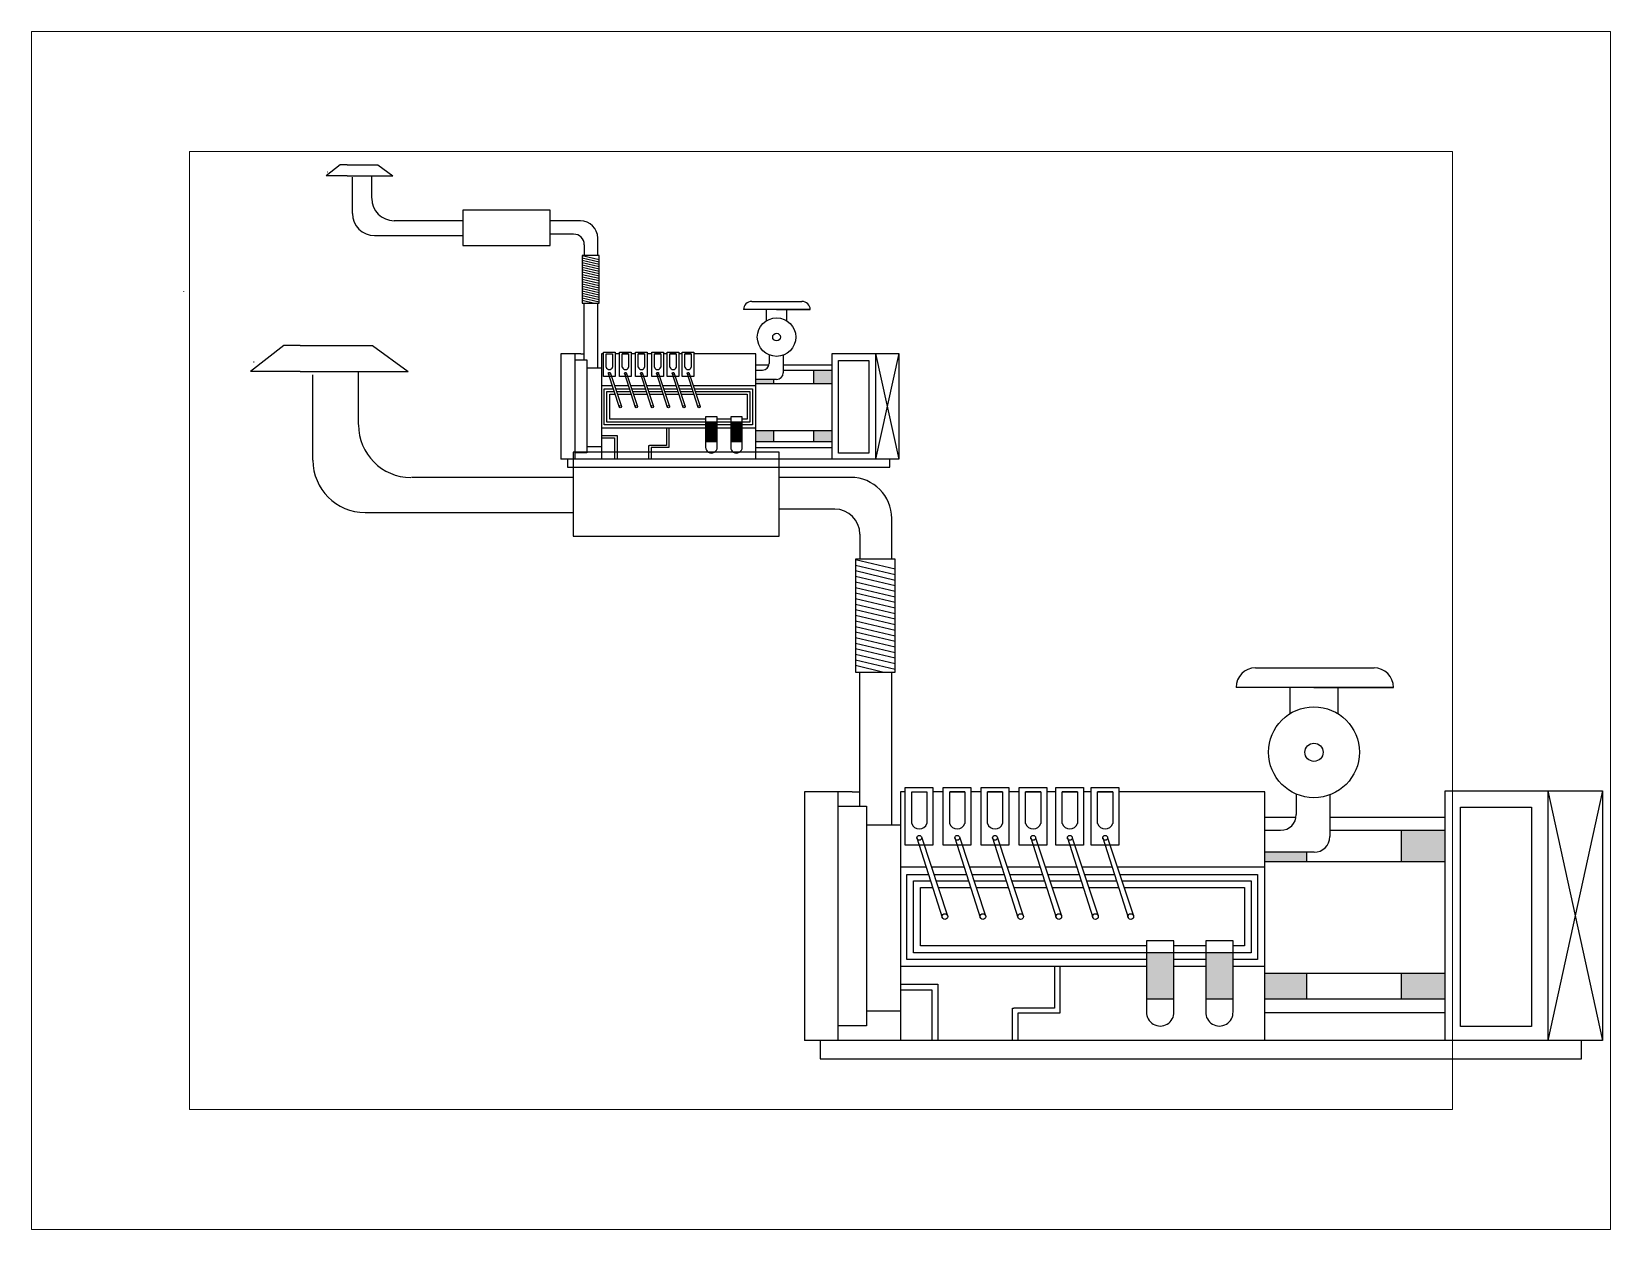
# Paper-space layout 'Layout1' of a CAD drawing. Header units: millimetres. Extents: x 0 to 257, y 0 to 195.
# The model-space entities are those that its viewports show. They can reach past a viewport. Long polylines and large blocks are cut down to what shows.
import ezdxf

# ---------------------------------------------------------------- set-up
doc = ezdxf.new("R2010")
doc.units = ezdxf.units.MM

msp = doc.modelspace()

# ---------------------------------------------------------------- hatches: boundary and pattern name
at = {"true_color": 0x000000}
h = msp.add_hatch(dxfattribs=at)
h.set_pattern_fill('HEX', color=18)
h.paths.add_polyline_path([(4478.4, 1595), (4312.8, 1595), (4312.8, 1477.5), (4478.4, 1477.5)])
h.paths.add_polyline_path([(3955.1, 1512), (3798.5, 1512), (3798.5, 1477.5), (3955.1, 1477.5)])
h.paths.add_polyline_path([(4478.4, 1056.6), (4312.8, 1056.6), (4312.8, 958.8), (4478.4, 958.8)])
h.paths.add_polyline_path([(3955.1, 1056.6), (3798.5, 1056.6), (3798.5, 958.8), (3955.1, 958.8)])
h = msp.add_hatch(color=18, dxfattribs=at)
h.dxf.hatch_style = 1
h.paths.add_polyline_path([(3455.5, 1132.5), (3352.3, 1132.5), (3352.3, 959.7), (3455.5, 959.7)])
h = msp.add_hatch(color=18, dxfattribs=at)
h.dxf.hatch_style = 1
h.paths.add_polyline_path([(3678.5, 1132.5), (3575.3, 1132.5), (3575.3, 959.7), (3678.5, 959.7)])

# ---------------------------------------------------------------- linework, layer by layer
at = {"color": 7}
for p, q in [((-823.5, 3894.9), (-823.5, 3894.9)), ((-280.2, 3628.7), (-280.2, 3627.4)), ((98.8, 3423.9), (-27.7, 3325.1)), ((159.8, 3423.9), (98.8, 3423.9)), ((159.8, 3423.9), (432.2, 3423.9)), ((432.2, 3423.9), (567.2, 3325.1)), ((-16.7, 3362.5), (-14, 3362.5)), ((159.8, 3325.1), (-27.7, 3325.1)), ((159.8, 3325.1), (379.7, 3325.1)), ((208, 2990.5), (208, 3312.6)), ((379.7, 3125.5), (379.7, 3325.1)), ((379.7, 3325.1), (567.2, 3325.1)), ((1189.6, 2925.8), (579.4, 2925.8)), ((2236.7, 2925.8), (1966.9, 2925.8)), ((2176.6, 2806.4), (1966.9, 2806.4)), ((404.6, 2793.9), (1189.6, 2793.9)), ((2390.9, 2617.3), (2390.9, 2771.6)), ((2271.2, 2711.8), (2271.2, 2617.3)), ((2254, 2616.2), (2404.1, 2581)), ((2254, 2595.3), (2404.1, 2560)), ((2254, 2574.3), (2404.1, 2539)), ((2254, 2553.3), (2404.1, 2518)), ((2254, 2532.3), (2404.1, 2497)), ((2254, 2511.3), (2404.1, 2476)), ((2254, 2490.3), (2404.1, 2455)), ((2254, 2469.3), (2404.1, 2434)), ((2254, 2448.3), (2404.1, 2413)), ((2254, 2427.3), (2404.1, 2392)), ((2254, 2406.3), (2404.1, 2371)), ((2254, 2385.3), (2404.1, 2350)), ((2254, 2364.3), (2404.1, 2329)), ((2254, 2343.3), (2404.1, 2308)), ((2254, 2322.3), (2404.1, 2287)), ((2254, 2301.3), (2404.1, 2266)), ((2254, 2280.3), (2404.1, 2245)), ((2254, 2259.3), (2404.1, 2224)), ((2254, 2238.3), (2404.1, 2203)), ((2254, 2217.3), (2361.6, 2192)), ((2271.2, 2111.2), (2271.2, 2192)), ((2390.9, 1615.7), (2390.9, 2188.7)), ((2271.2, 1685.7), (2271.2, 2111.2)), ((2062.1, 1739.6), (2062.1, 802.3)), ((2187.9, 1739.6), (2187.9, 802.3)), ((2241.7, 1739.6), (2271.2, 1739.6)), ((2187.9, 1685.7), (2295.5, 1685.7)), ((2295.5, 1685.7), (2295.5, 857.6)), ((2295.5, 1615.7), (2423.7, 1615.7)), ((2423.7, 1014.5), (2565.4, 1014.5)), ((2565.4, 1014.5), (2565.4, 802.3)), ((2295.5, 913.9), (2423.7, 913.9)), ((2295.5, 857.6), (2187.9, 857.6))]:
    msp.add_line(p, q, dxfattribs=at)
for p, q in [((3763.1, 2207.4), (4210.2, 2207.4)), ((4283.6, 2133.9), (3689.6, 2133.9)), ((3894, 2035.3), (3894, 2135.3)), ((3894, 2135.3), (3894, 2135.3)), ((3894, 2135.3), (3894, 2135.3)), ((3983.6, 2133.9), (4283.6, 2133.9)), ((4075.3, 2033.9), (4075.3, 2133.9)), ((4075.3, 2133.9), (4075.3, 2133.9)), ((4283.6, 2133.9), (4283.6, 2133.9)), ((4283.6, 2133.9), (4283.6, 2133.9)), ((2241.7, 1739.6), (2062.1, 1739.6)), ((2423.7, 1739.6), (2423.7, 802.3)), ((2442.1, 1739.6), (2423.7, 1739.6)), ((2585.4, 1739.6), (2546.4, 1739.6)), ((2666.8, 1739.6), (2609.6, 1739.6)), ((2727.8, 1739.6), (2689.7, 1739.6)), ((2809.3, 1739.6), (2752.1, 1739.6)), ((2871.9, 1739.6), (2832.2, 1739.6)), ((2953.3, 1739.6), (2896.1, 1739.6)), ((3009.8, 1739.6), (2976.2, 1739.6)), ((3091.2, 1739.6), (3034.1, 1739.6)), ((3143.2, 1739.6), (3114.1, 1739.6)), ((3224.6, 1739.6), (3167.5, 1739.6)), ((3798.5, 1739.6), (3247.5, 1739.6)), ((3798.5, 802.3), (3798.5, 1739.6)), ((3917, 1731.5), (3917, 1654.2)), ((4043.4, 1728.8), (4043.4, 1571.2)), ((4866.2, 1744.4), (4866.2, 802.3)), ((5072.1, 1744.4), (4866.2, 802.3)), ((4866.2, 1744.4), (5072.1, 802.3)), ((3798.5, 1643.9), (3917, 1643.9)), ((4043.4, 1643.9), (4478.4, 1643.9)), ((2485.8, 1566.4), (2581.3, 1266.2)), ((2504.1, 1566.4), (2601.6, 1272.8)), ((2629.1, 1566.4), (2724.6, 1266.2)), ((2647.4, 1566.4), (2744.9, 1272.8)), ((2771.6, 1566.4), (2867.1, 1266.2)), ((2789.9, 1566.4), (2887.4, 1272.8)), ((2915.6, 1566.4), (3011.1, 1266.2)), ((2933.9, 1566.4), (3031.4, 1272.8)), ((3053.5, 1566.4), (3149, 1266.2)), ((3071.8, 1566.4), (3169.3, 1272.8)), ((3186.9, 1566.4), (3282.4, 1266.2)), ((3205.2, 1566.4), (3302.7, 1272.8)), ((3798.5, 1595), (3857.8, 1595)), ((4043.4, 1595), (4478.4, 1595)), ((4312.8, 1595), (4312.8, 1477.5)), ((3984.2, 1512), (3798.5, 1512)), ((3955.1, 1512), (3955.1, 1477.5)), ((3798.5, 1477.5), (4478.4, 1477.5)), ((4478.4, 1477.5), (4478.4, 1477.5)), ((2472.9, 1132.5), (2472.9, 1404.1)), ((2472.9, 1404.1), (2537.5, 1404.1)), ((3259.1, 1404.1), (3746.3, 1404.1)), ((3746.3, 1404.1), (3746.3, 1132.5)), ((3746.3, 1132.5), (2472.9, 1132.5)), ((3455.5, 1178.3), (3352.3, 1178.3)), ((3352.3, 1178.3), (3352.3, 909.7)), ((3455.5, 909.7), (3455.5, 1178.3)), ((3678.5, 1178.3), (3575.3, 1178.3)), ((3575.3, 1178.3), (3575.3, 909.7)), ((3678.5, 909.7), (3678.5, 1178.3)), ((3004.4, 1082.9), (3004.4, 923.6)), ((3798.5, 1056.6), (4478.4, 1056.6)), ((3955.1, 1056.6), (3955.1, 958.8)), ((4312.8, 1056.6), (4312.8, 958.8)), ((3352.3, 959.7), (3455.5, 959.7)), ((3575.3, 959.7), (3678.5, 959.7)), ((3798.5, 907.5), (3798.5, 958.8)), ((3798.5, 958.8), (4478.4, 958.8)), ((2847.2, 802.3), (2847.2, 923.6)), ((2847.2, 923.6), (2852.2, 923.6)), ((3004.4, 923.6), (2852.2, 923.6)), ((3798.5, 907.5), (4478.4, 907.5)), ((3798.5, 802.3), (2062.1, 802.3)), ((2423.7, 802.3), (2423.7, 802.3)), ((4478.4, 802.3), (3798.5, 802.3))]:
    msp.add_line(p, q)
at = {"color": 7, "true_color": 0xffffff}
for p, q in [((3025, 1082.9), (3025, 905.6)), ((3025, 905.6), (2866.9, 905.6)), ((2866.9, 905.6), (2866.9, 802.3))]:
    msp.add_line(p, q, dxfattribs=at)
at = {"color": 0}
for p, q in [((2423.7, 993.8), (2541.8, 993.8)), ((2541.8, 993.8), (2541.8, 802.3))]:
    msp.add_line(p, q, dxfattribs=at)
at = {"color": 7}
for points in [[(1966.9, 3020.7), (1189.6, 3020.7), (1189.6, 2704.5), (1966.9, 2704.5)], [(2254, 2192), (2404.1, 2192), (2404.1, 2617.3), (2254, 2617.3)]]:
    msp.add_lwpolyline(points, close=True, dxfattribs=at)
for points in [[(2442.1, 1756.2), (2546.4, 1756.2), (2546.4, 1539.3), (2442.1, 1539.3)], [(2585.4, 1756.2), (2689.7, 1756.2), (2689.7, 1539.3), (2585.4, 1539.3)], [(2727.8, 1756.2), (2832.2, 1756.2), (2832.2, 1539.3), (2727.8, 1539.3)], [(2871.9, 1756.2), (2976.2, 1756.2), (2976.2, 1539.3), (2871.9, 1539.3)], [(3009.8, 1756.2), (3114.1, 1756.2), (3114.1, 1539.3), (3009.8, 1539.3)], [(3143.2, 1756.2), (3247.5, 1756.2), (3247.5, 1539.3), (3143.2, 1539.3)], [(4478.4, 1744.4), (5072.1, 1744.4), (5072.1, 802.3), (4478.4, 802.3)], [(4535.8, 1682.2), (4804, 1682.2), (4804, 854.9), (4535.8, 854.9)]]:
    msp.add_lwpolyline(points, close=True)
for points in [[(2466.4, 1620.6), (2466.4, 1739.6), (2523.6, 1739.6), (2523.6, 1620.6)], [(2609.6, 1620.6), (2609.6, 1739.6), (2666.8, 1739.6), (2666.8, 1620.6)], [(2752.1, 1620.6), (2752.1, 1739.6), (2809.3, 1739.6), (2809.3, 1620.6)], [(2896.1, 1620.6), (2896.1, 1739.6), (2953.3, 1739.6), (2953.3, 1620.6)], [(3034.1, 1620.6), (3034.1, 1739.6), (3091.2, 1739.6), (3091.2, 1620.6)], [(3167.5, 1620.6), (3167.5, 1739.6), (3224.6, 1739.6), (3224.6, 1620.6)], [(2521, 1455.8), (2423.7, 1455.8), (2423.7, 1082.9), (3352.3, 1082.9)], [(2664.3, 1455.8), (2540.9, 1455.8)], [(2806.8, 1455.8), (2684.1, 1455.8)], [(2950.8, 1455.8), (2826.6, 1455.8)], [(3088.7, 1455.8), (2970.6, 1455.8)], [(3222.1, 1455.8), (3108.6, 1455.8)], [(3678.5, 1082.9), (3798.5, 1082.9), (3798.5, 1455.8), (3242, 1455.8)], [(3352.3, 1108.2), (2448.6, 1108.2), (2448.6, 1428.4), (2529.7, 1428.4)], [(3352.3, 1159), (2499.4, 1159), (2499.4, 1379.8), (2545.2, 1379.8)], [(2549.9, 1428.4), (2673, 1428.4)], [(2558, 1404.1), (2680.7, 1404.1)], [(2566.1, 1379.8), (2688.4, 1379.8)], [(2693.2, 1428.4), (2815.5, 1428.4)], [(2701.3, 1404.1), (2823.2, 1404.1)], [(2709.3, 1379.8), (2830.9, 1379.8)], [(2835.7, 1428.4), (2959.5, 1428.4)], [(2843.8, 1404.1), (2967.2, 1404.1)], [(2851.8, 1379.8), (2974.9, 1379.8)], [(2979.7, 1428.4), (3097.4, 1428.4)], [(2987.8, 1404.1), (3105.2, 1404.1)], [(2995.8, 1379.8), (3112.9, 1379.8)], [(3117.6, 1428.4), (3230.8, 1428.4)], [(3125.7, 1404.1), (3238.6, 1404.1)], [(3133.8, 1379.8), (3246.3, 1379.8)], [(3251, 1428.4), (3770.6, 1428.4), (3770.6, 1108.2), (3678.5, 1108.2)], [(3267.2, 1379.8), (3722, 1379.8), (3722, 1159), (3678.5, 1159)], [(3575.3, 1159), (3455.5, 1159)], [(3575.3, 1108.2), (3455.5, 1108.2)], [(3455.5, 1082.9), (3575.3, 1082.9)]]:
    msp.add_lwpolyline(points)
msp.add_lwpolyline([(2121.5, 802.3), (2121.5, 732.5), (4992.4, 732.5), (4992.4, 802.1)], dxfattribs=at)
for centre, radius in [((3983.6, 1889.3), 171.3), ((3983.6, 1889.3), 34.3), ((2495, 1566.4), 9.14), ((2638.2, 1566.4), 9.14), ((2780.7, 1566.4), 9.14), ((2924.7, 1566.4), 9.14), ((3062.7, 1566.4), 9.14), ((3196.1, 1566.4), 9.14), ((2591.5, 1269.4), 10.7), ((2734.8, 1269.4), 10.7), ((2877.2, 1269.4), 10.7), ((3021.3, 1269.4), 10.7), ((3159.2, 1269.4), 10.7), ((3292.6, 1269.4), 10.7)]:
    msp.add_circle(centre, radius)
for centre, radius, start, end in [((578.4, 3124.5), 198.7, 180, 269.71501), ((404.6, 2990.5), 196.6, 180, 270), ((2236.7, 2771.6), 154.3, 0, 90), ((2176.6, 2711.8), 94.6, 0, 90)]:
    msp.add_arc(centre, radius, start, end, dxfattribs=at)
for centre, radius, start, end in [((3763.1, 2133.9), 73.5, 90, 180), ((4210.2, 2133.9), 73.5, 0, 90), ((2495, 1630.9), 30.4, 199.71646, 340.28354), ((2638.2, 1630.9), 30.4, 199.71646, 340.28354), ((2780.7, 1630.9), 30.4, 199.71646, 340.28354), ((2924.7, 1630.9), 30.4, 199.71646, 340.28354), ((3062.7, 1630.9), 30.4, 199.71646, 340.28354), ((3196.1, 1630.9), 30.4, 199.71646, 340.28354), ((3857.8, 1654.2), 59.2, 270, 0), ((3984.2, 1571.2), 59.2, 270, 0), ((3403.9, 908.1), 51.6, 178.25443, 1.74557), ((3626.9, 908.1), 51.6, 178.25443, 1.74557)]:
    msp.add_arc(centre, radius, start, end)

psp = doc.layouts.get("Layout1")

# ---------------------------------------------------------------- viewports
at = {"layer": '0', "color": 7, "view_target_point": (3483.98, 1679.22)}
psp.add_viewport(center=(128.5, 97.5), size=(257, 194.9981), view_center_point=(-1359.68, 669.37), view_height=4518.3222, status=3, dxfattribs=at)
at = {"layer": '0', "color": 100, "true_color": 0x36f239, "view_target_point": (3483.98, 1679.22)}
psp.add_viewport(center=(128.5, 97.5), size=(205.6, 156), view_center_point=(895.47, -2402.53), view_height=8533.64, dxfattribs=at)

doc.saveas('drawing.dxf')
